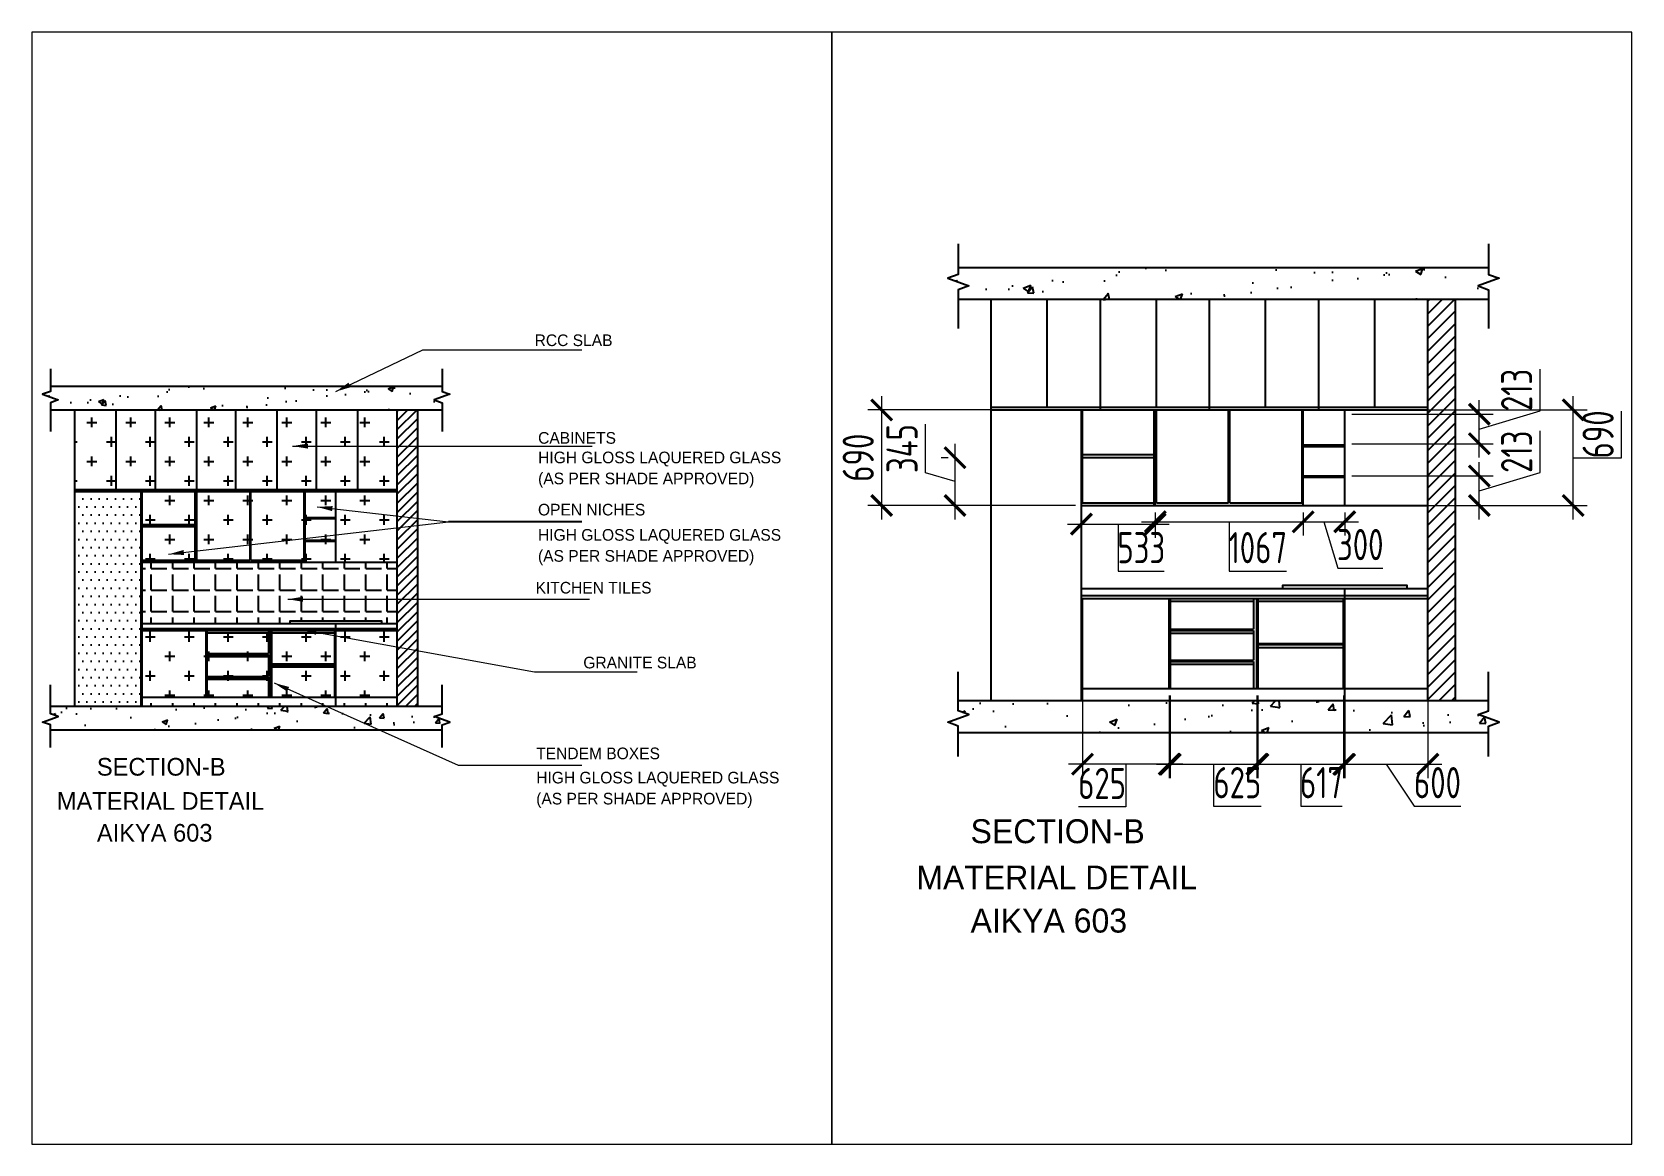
# Paper-space layout 'Layout7' of a CAD drawing. Header units: millimetres. Extents: x 29 to 257, y 20 to 178.
# The model-space entities are those that its viewports show. They can reach past a viewport. Long polylines and large blocks are cut down to what shows.
import ezdxf

# ---------------------------------------------------------------- set-up
doc = ezdxf.new("R2010")
doc.units = ezdxf.units.MM
doc.header["$LTSCALE"] = 10
doc.header["$PDMODE"] = 35
doc.header["$PDSIZE"] = 500
for name, color, linetype in [('07--DIM-1', 1, 'Continuous'), ('A--SPACEREF', 3, 'Continuous'), ('A--TEXT-3', 3, 'Continuous'), ('DIMM-1', 1, 'Continuous')]:
    doc.layers.add(name, color=color, linetype=linetype)
doc.styles.add('ISO', font='isocp2.shx', dxfattribs={"width": 0.8})
doc.dimstyles.new('A-DIM-100', dxfattribs={"dimscale": 100, "dimtxt": 2.25, "dimasz": 1.5, "dimexe": 1, "dimexo": 0.5, "dimgap": 0, "dimtad": 0, "dimdec": 0, "dimzin": 12, "dimdsep": 46, "dimtxsty": 'ISO', "dimblk": 'ARCHTICK', "dimcen": 1, "dimdle": 1, "dimclrd": 8, "dimclre": 8, "dimclrt": 256, "dimadec": 0, "dimazin": 3, "dimtfac": 1, "dimtdec": 0, "dimtmove": 1, "dimatfit": 2, "dimfxl": 1, "dimtvp": 0.75, "dimtolj": 1, "dimtzin": 12, "dimlwd": 18, "dimlwe": 18, "dimarcsym": 0})
pattern_1 = [(0, (-38507.43, -36154.79), (190.5, 190.5), [95.25, -285.75]), (90, (-38459.8, -36202.41), (-190.5, 190.5), [95.25, -285.75])]

# ---------------------------------------------------------------- blocks, each defined once
blk = doc.blocks.new('_ArchTick')
at = {"color": 0, "const_width": 0.15}
blk.add_lwpolyline([(-0.5, -0.5), (0.5, 0.5)], dxfattribs=at)
blk = doc.blocks.new('*D326')
at = {"layer": '07--DIM-1', "color": 8, "lineweight": 18}
for p, q in [((6144, -64727), (6144, -65323)), ((6769, -64727), (6769, -65323)), ((6869, -65223), (6044, -65223)), ((6456, -65223), (6456, -65530)), ((6456, -65530), (6114, -65530))]:
    blk.add_line(p, q, dxfattribs=at)
at = {"layer": 'Defpoints', "color": 0}
for p in [(6144, -64677), (6769, -64677), (6144, -65223)]:
    blk.add_point(p, dxfattribs=at)
at = {"layer": '07--DIM-1', "color": 8, "lineweight": 18, "xscale": 150, "yscale": 150, "zscale": 150, "rotation": 180}
blk.add_blockref('_ArchTick', (6144, -65223), dxfattribs=at)
at = {"layer": '07--DIM-1', "color": 8, "lineweight": 18, "xscale": 150, "yscale": 150, "zscale": 150}
blk.add_blockref('_ArchTick', (6769, -65223), dxfattribs=at)
at = {"layer": '07--DIM-1', "insert": (6285, -65362), "char_height": 225, "attachment_point": 5, "style": 'ISO'}
blk.add_mtext('\\A1;625', dxfattribs=at)
blk = doc.blocks.new('*D327')
at = {"layer": '07--DIM-1', "color": 8, "lineweight": 18}
for p, q in [((6777, -64727), (6777, -65323)), ((7402, -64727), (7402, -65323)), ((6677, -65223), (7502, -65223)), ((7090, -65223), (7090, -65525)), ((7090, -65525), (7432, -65525))]:
    blk.add_line(p, q, dxfattribs=at)
at = {"layer": 'Defpoints', "color": 0}
for p in [(6777, -64677), (7402, -64677), (7402, -65223)]:
    blk.add_point(p, dxfattribs=at)
at = {"layer": '07--DIM-1', "color": 8, "lineweight": 18, "xscale": 150, "yscale": 150, "zscale": 150, "rotation": 180}
blk.add_blockref('_ArchTick', (6777, -65223), dxfattribs=at)
at = {"layer": '07--DIM-1', "color": 8, "lineweight": 18, "xscale": 150, "yscale": 150, "zscale": 150}
blk.add_blockref('_ArchTick', (7402, -65223), dxfattribs=at)
at = {"layer": '07--DIM-1', "insert": (7261, -65356), "char_height": 225, "attachment_point": 5, "style": 'ISO'}
blk.add_mtext('\\A1;625', dxfattribs=at)
blk = doc.blocks.new('*D328')
at = {"layer": '07--DIM-1', "color": 8, "lineweight": 18}
for p, q in [((7410, -64727), (7410, -65323)), ((8028, -64727), (8028, -65323)), ((7310, -65223), (8128, -65223)), ((7719, -65223), (7719, -65525)), ((7719, -65525), (8018, -65525))]:
    blk.add_line(p, q, dxfattribs=at)
at = {"layer": 'Defpoints', "color": 0}
for p in [(7410, -64677), (8028, -64677), (8028, -65223)]:
    blk.add_point(p, dxfattribs=at)
at = {"layer": '07--DIM-1', "color": 8, "lineweight": 18, "xscale": 150, "yscale": 150, "zscale": 150, "rotation": 180}
blk.add_blockref('_ArchTick', (7410, -65223), dxfattribs=at)
at = {"layer": '07--DIM-1', "color": 8, "lineweight": 18, "xscale": 150, "yscale": 150, "zscale": 150}
blk.add_blockref('_ArchTick', (8028, -65223), dxfattribs=at)
at = {"layer": '07--DIM-1', "insert": (7869, -65356), "char_height": 225, "attachment_point": 5, "style": 'ISO'}
blk.add_mtext('\\A1;617', dxfattribs=at)
blk = doc.blocks.new('*D329')
at = {"layer": '07--DIM-1', "color": 8, "lineweight": 18}
for p, q in [((8036, -64727), (8036, -65323)), ((8636, -64727), (8636, -65323)), ((7936, -65223), (8736, -65223)), ((8336, -65223), (8538, -65525)), ((8538, -65525), (8873, -65525))]:
    blk.add_line(p, q, dxfattribs=at)
at = {"layer": 'Defpoints', "color": 0}
for p in [(8036, -64677), (8636, -64677), (8636, -65223)]:
    blk.add_point(p, dxfattribs=at)
at = {"layer": '07--DIM-1', "color": 8, "lineweight": 18, "xscale": 150, "yscale": 150, "zscale": 150, "rotation": 180}
blk.add_blockref('_ArchTick', (8036, -65223), dxfattribs=at)
at = {"layer": '07--DIM-1', "color": 8, "lineweight": 18, "xscale": 150, "yscale": 150, "zscale": 150}
blk.add_blockref('_ArchTick', (8636, -65223), dxfattribs=at)
at = {"layer": '07--DIM-1', "insert": (8705, -65356), "char_height": 225, "attachment_point": 5, "style": 'ISO'}
blk.add_mtext('\\A1;600', dxfattribs=at)
blk = doc.blocks.new('*D330')
at = {"layer": '07--DIM-1', "color": 8, "lineweight": 18}
for p, q in [((4695, -63456), (4695, -62566)), ((6086, -62666), (4595, -62666)), ((6094, -63356), (4595, -63356))]:
    blk.add_line(p, q, dxfattribs=at)
at = {"layer": 'Defpoints', "color": 0}
for p in [(4695, -62666), (6136, -62666), (6144, -63356)]:
    blk.add_point(p, dxfattribs=at)
at = {"layer": '07--DIM-1', "color": 8, "lineweight": 18, "xscale": 150, "yscale": 150, "zscale": 150}
for p, rotation in [((4695, -62666), 90), ((4695, -63356), 270)]:
    blk.add_blockref('_ArchTick', p, dxfattribs=dict(at, rotation=rotation))
at = {"layer": '07--DIM-1', "insert": (4526, -63011), "char_height": 225, "attachment_point": 5, "rotation": 90, "style": 'ISO'}
blk.add_mtext('\\A1;690', dxfattribs=at)
blk = doc.blocks.new('*D331')
at = {"layer": '07--DIM-1', "color": 8, "lineweight": 18}
for p, q in [((5011, -63120), (5011, -62770)), ((5224, -63456), (5224, -62911)), ((5174, -63011), (5124, -63011)), ((5224, -63183), (5011, -63120)), ((6094, -63356), (5124, -63356))]:
    blk.add_line(p, q, dxfattribs=at)
at = {"layer": 'Defpoints', "color": 0}
for p in [(5224, -63011), (5224, -63011), (6144, -63356)]:
    blk.add_point(p, dxfattribs=at)
at = {"layer": '07--DIM-1', "color": 8, "lineweight": 18, "xscale": 150, "yscale": 150, "zscale": 150}
for p, rotation in [((5224, -63011), 90), ((5224, -63356), 270)]:
    blk.add_blockref('_ArchTick', p, dxfattribs=dict(at, rotation=rotation))
at = {"layer": '07--DIM-1', "insert": (4842, -62945), "char_height": 225, "attachment_point": 5, "rotation": 90, "style": 'ISO'}
blk.add_mtext('\\A1;345', dxfattribs=at)
blk = doc.blocks.new('*D332')
at = {"layer": '07--DIM-1', "color": 8, "lineweight": 18}
for p, q in [((9445, -63118), (9445, -62818)), ((8086, -63143), (9107, -63143)), ((9007, -63456), (9007, -63043)), ((9007, -63249), (9445, -63118)), ((8086, -63356), (9107, -63356))]:
    blk.add_line(p, q, dxfattribs=at)
at = {"layer": 'Defpoints', "color": 0}
for p in [(8036, -63143), (9007, -63143), (8036, -63356)]:
    blk.add_point(p, dxfattribs=at)
at = {"layer": '07--DIM-1', "color": 8, "lineweight": 18, "xscale": 150, "yscale": 150, "zscale": 150}
for p, rotation in [((9007, -63143), 90), ((9007, -63356), 270)]:
    blk.add_blockref('_ArchTick', p, dxfattribs=dict(at, rotation=rotation))
at = {"layer": '07--DIM-1', "insert": (9276, -62968), "char_height": 225, "attachment_point": 5, "rotation": 90, "style": 'ISO'}
blk.add_mtext('\\A1;213', dxfattribs=at)
blk = doc.blocks.new('*D333')
at = {"layer": '07--DIM-1', "color": 8, "lineweight": 18}
for p, q in [((9445, -62672), (9445, -62372)), ((9007, -63010), (9007, -62597)), ((9007, -62804), (9445, -62672)), ((8086, -62697), (9107, -62697)), ((8086, -62910), (9107, -62910))]:
    blk.add_line(p, q, dxfattribs=at)
at = {"layer": 'Defpoints', "color": 0}
for p in [(8036, -62697), (9007, -62697), (8036, -62910)]:
    blk.add_point(p, dxfattribs=at)
at = {"layer": '07--DIM-1', "color": 8, "lineweight": 18, "xscale": 150, "yscale": 150, "zscale": 150}
for p, rotation in [((9007, -62697), 90), ((9007, -62910), 270)]:
    blk.add_blockref('_ArchTick', p, dxfattribs=dict(at, rotation=rotation))
at = {"layer": '07--DIM-1', "insert": (9276, -62522), "char_height": 225, "attachment_point": 5, "rotation": 90, "style": 'ISO'}
blk.add_mtext('\\A1;213', dxfattribs=at)
blk = doc.blocks.new('*D334')
at = {"layer": '07--DIM-1', "color": 8, "lineweight": 18}
for p, q in [((9684, -63456), (9684, -62566)), ((7786, -62666), (9784, -62666)), ((10033, -63011), (10033, -62675)), ((9684, -63011), (10033, -63011)), ((7786, -63356), (9784, -63356))]:
    blk.add_line(p, q, dxfattribs=at)
at = {"layer": 'Defpoints', "color": 0}
for p in [(7736, -62666), (9684, -62666), (7736, -63356)]:
    blk.add_point(p, dxfattribs=at)
at = {"layer": '07--DIM-1', "color": 8, "lineweight": 18, "xscale": 150, "yscale": 150, "zscale": 150}
for p, rotation in [((9684, -62666), 90), ((9684, -63356), 270)]:
    blk.add_blockref('_ArchTick', p, dxfattribs=dict(at, rotation=rotation))
at = {"layer": '07--DIM-1', "insert": (9864, -62843), "char_height": 225, "attachment_point": 5, "rotation": 90, "style": 'ISO'}
blk.add_mtext('\\A1;690', dxfattribs=at)
blk = doc.blocks.new('*D335')
at = {"layer": '07--DIM-1', "color": 8, "lineweight": 18}
for p, q in [((6036, -63490), (6769, -63490)), ((6136, -63406), (6136, -63590)), ((6402, -63490), (6402, -63829)), ((6669, -63406), (6669, -63590)), ((6402, -63829), (6734, -63829))]:
    blk.add_line(p, q, dxfattribs=at)
at = {"layer": 'Defpoints', "color": 0}
for p in [(6136, -63356), (6669, -63356), (6669, -63490)]:
    blk.add_point(p, dxfattribs=at)
at = {"layer": '07--DIM-1', "color": 8, "lineweight": 18, "xscale": 150, "yscale": 150, "zscale": 150, "rotation": 180}
blk.add_blockref('_ArchTick', (6136, -63490), dxfattribs=at)
at = {"layer": '07--DIM-1', "color": 8, "lineweight": 18, "xscale": 150, "yscale": 150, "zscale": 150}
blk.add_blockref('_ArchTick', (6669, -63490), dxfattribs=at)
at = {"layer": '07--DIM-1', "insert": (6568, -63660), "char_height": 225, "attachment_point": 5, "style": 'ISO'}
blk.add_mtext('\\A1;533', dxfattribs=at)
blk = doc.blocks.new('*D336')
at = {"layer": '07--DIM-1', "color": 8, "lineweight": 18}
for p, q in [((6569, -63473), (7836, -63473)), ((6669, -63406), (6669, -63573)), ((7202, -63473), (7202, -63829)), ((7736, -63406), (7736, -63573)), ((7202, -63829), (7616, -63829))]:
    blk.add_line(p, q, dxfattribs=at)
at = {"layer": 'Defpoints', "color": 0}
for p in [(6669, -63356), (7736, -63356), (7736, -63473)]:
    blk.add_point(p, dxfattribs=at)
at = {"layer": '07--DIM-1', "color": 8, "lineweight": 18, "xscale": 150, "yscale": 150, "zscale": 150, "rotation": 180}
blk.add_blockref('_ArchTick', (6669, -63473), dxfattribs=at)
at = {"layer": '07--DIM-1', "color": 8, "lineweight": 18, "xscale": 150, "yscale": 150, "zscale": 150}
blk.add_blockref('_ArchTick', (7736, -63473), dxfattribs=at)
at = {"layer": '07--DIM-1', "insert": (7409, -63660), "char_height": 225, "attachment_point": 5, "style": 'ISO'}
blk.add_mtext('\\A1;1067', dxfattribs=at)
blk = doc.blocks.new('*D337')
at = {"layer": '07--DIM-1', "color": 8, "lineweight": 18}
for p, q in [((7636, -63473), (8136, -63473)), ((7736, -63406), (7736, -63573)), ((7886, -63473), (7986, -63807)), ((8036, -63406), (8036, -63573)), ((7986, -63807), (8310, -63807))]:
    blk.add_line(p, q, dxfattribs=at)
at = {"layer": 'Defpoints', "color": 0}
for p in [(7736, -63356), (8036, -63356), (8036, -63473)]:
    blk.add_point(p, dxfattribs=at)
at = {"layer": '07--DIM-1', "color": 8, "lineweight": 18, "xscale": 150, "yscale": 150, "zscale": 150, "rotation": 180}
blk.add_blockref('_ArchTick', (7736, -63473), dxfattribs=at)
at = {"layer": '07--DIM-1', "color": 8, "lineweight": 18, "xscale": 150, "yscale": 150, "zscale": 150}
blk.add_blockref('_ArchTick', (8036, -63473), dxfattribs=at)
at = {"layer": '07--DIM-1', "insert": (8148, -63638), "char_height": 225, "attachment_point": 5, "style": 'ISO'}
blk.add_mtext('\\A1;300', dxfattribs=at)

msp = doc.modelspace()

# ---------------------------------------------------------------- hatches: boundary and pattern name
h = msp.add_hatch()
h.set_pattern_fill('AR-CONC', color=256, scale=3, style=0)
h.set_pattern_definition([(50, (-38507.43, -36154.8), (546.554, -47.8173), [57.15, -628.65]), (355, (-38507.4, -36154.8), (-105.7285, 573.17), [45.72, -502.92]), (100.451, (-38461.9, -36158.77), (440.8275, 525.35), [48.57, -534.27]), (46.1842, (-38507.4, -36002.4), (813.237, -126.127), [85.725, -942.975]), (96.6356, (-38439.66, -36012.9), (712.213, 742.277), [72.855, -801.405]), (351.184, (-38507.4, -36002.4), (712.214, 742.275), [68.58, -754.38]), (21, (-38431.23, -36040.5), (454.8446, -306.7966), [57.15, -628.65]), (326, (-38431.2, -36040.5), (185.406, 552.564), [45.72, -502.92]), (71.4514, (-38393.3, -36066.05), (640.2495, 245.7686), [48.57, -534.27]), (37.5, (-38507.43, -36154.79), (9.2658, 253.6651), [0, -496.824, 0, -510.54, 0, -504.825]), (7.5, (-38507.43, -36154.79), (200.459, 300.5417), [0, -291.084, 0, -485.394, 0, -192.405]), (327.5, (-38677.35, -36154.79), (406.7718, -17.1862), [0, -190.5, 0, -594.36, 0, -788.67]), (317.5, (-38753.55, -36154.8), (444.3875, 76.2795), [0, -247.65, 0, -394.716, 0, -560.07])])
h.paths.add_polyline_path([(-3605.5, -58703.4), (-3605.5, -58632.2), (-3681.4, -58604.6), (-3529.7, -58549.4), (-3605.5, -58521.8), (-3605.5, -58474.8), (-7431.8, -58474.8), (-7431.8, -58521.8), (-7507.6, -58549.4), (-7356, -58604.6), (-7431.8, -58632.2), (-7431.8, -58703.4)])
h.paths.add_polyline_path([(-3605.5, -61830.6), (-3605.5, -61781), (-3529.7, -61753.4), (-3681.4, -61698.2), (-3605.5, -61670.6), (-3605.5, -61599.4), (-7431.8, -61599.4), (-7431.8, -61670.6), (-7356, -61698.2), (-7507.6, -61753.4), (-7431.8, -61781), (-7431.8, -61830.6)])
h = msp.add_hatch()
h.set_pattern_fill('CROSS', color=256, scale=30, style=0)
h.set_pattern_definition(pattern_1)
h.paths.add_polyline_path([(-6790, -58703.4), (-7193.7, -58703.4), (-7193.7, -59479.4), (-6790, -59479.4)])
h.paths.add_polyline_path([(-6406.2, -58703.4), (-6790, -58703.4), (-6790, -59479.4), (-6406.2, -59479.4)])
h.paths.add_polyline_path([(-6406.2, -59479.4), (-6002.5, -59479.4), (-6002.5, -58703.4), (-6406.2, -58703.4)])
h.paths.add_polyline_path([(-5618.7, -58703.4), (-6002.5, -58703.4), (-6002.5, -59479.4), (-5618.7, -59479.4)])
h.paths.add_polyline_path([(-5215, -58703.4), (-5618.7, -58703.4), (-5618.7, -59479.4), (-5215, -59479.4)])
h.paths.add_polyline_path([(-4831.2, -58703.4), (-5215, -58703.4), (-5215, -59479.4), (-4831.2, -59479.4)])
h.paths.add_polyline_path([(-4831.2, -59479.4), (-4427.5, -59479.4), (-4427.5, -58703.4), (-4831.2, -58703.4)])
h.paths.add_polyline_path([(-4427.5, -59479.4), (-4043.7, -59479.4), (-4043.7, -58703.4), (-4427.5, -58703.4)])
h = msp.add_hatch()
h.set_pattern_fill('ANSI31', color=256, scale=20, style=0)
h.set_pattern_definition([(45, (-38507.43, -36154.785), (-44.90128, 44.90128), [])])
h.paths.add_polyline_path([(-4043.7, -61599.4), (-3843.7, -61599.4), (-3843.7, -58703.4), (-4043.7, -58703.4)])
h = msp.add_hatch()
h.set_pattern_fill('DOTS', color=256, scale=50, style=0)
h.set_pattern_definition([(0, (-38507.43, -36154.785), (39.6875, 79.375), [0, -79.375])])
h.paths.add_polyline_path([(-6543.7, -59499.4), (-7193.7, -59499.4), (-7193.7, -61599.4), (-6543.7, -61599.4)])
h = msp.add_hatch()
h.set_pattern_fill('CROSS', color=256, scale=30, style=0)
h.set_pattern_definition(pattern_1)
h.paths.add_polyline_path([(-6535.7, -61510.5), (-5910.3, -61510.5), (-5910.3, -60859.4), (-6535.7, -60859.4)])
h.paths.add_polyline_path([(-5302.3, -61306), (-5302.3, -61110.7), (-5902.3, -61110.7), (-5902.3, -61306)])
h.paths.add_polyline_path([(-5902.3, -60879.4), (-5902.3, -61082.7), (-5302.3, -61082.7), (-5302.3, -60879.4)])
h.paths.add_polyline_path([(-5302.3, -61510.5), (-5302.3, -61334), (-5902.3, -61334), (-5902.3, -61510.5)])
h.paths.add_polyline_path([(-4651.7, -61510.5), (-4651.7, -61212.9), (-5269, -61212.9), (-5269, -61510.5)])
h.paths.add_polyline_path([(-4651.7, -61184.9), (-4651.7, -60879.4), (-5269, -60879.4), (-5269, -61184.9)])
h.paths.add_polyline_path([(-4043.7, -61510.5), (-4043.7, -60859.4), (-4643.7, -60859.4), (-4643.7, -61510.5)])
h.paths.add_polyline_path([(-4643.7, -59499.4), (-4643.7, -60189.4), (-4043.7, -60189.4), (-4043.7, -59499.4)])
h.paths.add_polyline_path([(-4943.7, -59499.4), (-4943.7, -59752.7), (-4643.7, -59752.7), (-4643.7, -59499.4)])
h.paths.add_polyline_path([(-4643.7, -59976), (-4643.7, -59762.7), (-4943.7, -59762.7), (-4943.7, -59976)])
h.paths.add_polyline_path([(-4943.7, -59986), (-4943.7, -60189.4), (-4643.7, -60189.4), (-4643.7, -59986)])
h.paths.add_polyline_path([(-5473, -60169.4), (-4951.7, -60169.4), (-4951.7, -59499.4), (-5473, -59499.4)])
h.paths.add_polyline_path([(-6002.3, -60169.4), (-5481, -60169.4), (-5481, -59499.4), (-6002.3, -59499.4)])
h.paths.add_polyline_path([(-6535.7, -59499.4), (-6535.7, -59824.4), (-6018.3, -59824.4), (-6018.3, -59499.4)])
h.paths.add_polyline_path([(-6018.3, -60169.4), (-6018.3, -59844.4), (-6535.7, -59844.4), (-6535.7, -60169.4)])
h = msp.add_hatch()
h.set_pattern_fill('ANGLE', color=256, scale=30, style=0)
h.set_pattern_definition([(0, (-38507.43, -36154.79), (0, 209.55), [152.4, -57.15]), (90, (-38507.43, -36154.79), (-209.55, 1e-14), [152.4, -57.15])])
h.paths.add_polyline_path([(-6535.7, -60189.4), (-6535.7, -60789.4), (-5093.7, -60789.4), (-5093.7, -60766.2), (-4193.7, -60766.2), (-4193.7, -60789.4), (-4043.7, -60789.4), (-4043.7, -60189.4)])
h.paths.add_polyline_path([(-4643.7, -61599.4), (-4643.7, -61510.5), (-6535.7, -61510.5), (-6535.7, -61599.4)])
h.paths.add_polyline_path([(-4643.7, -61510.5), (-4643.7, -61599.4), (-4043.7, -61599.4), (-4043.7, -61510.5)])
h = msp.add_hatch()
h.set_pattern_fill('AR-CONC', color=256, scale=3, style=0)
h.set_pattern_definition([(50, (-25827.94, -39321.35), (546.554, -47.8173), [57.15, -628.65]), (355, (-25827.94, -39321.35), (-105.7285, 573.17), [45.72, -502.92]), (100.451, (-25782.4, -39325.34), (440.8275, 525.35), [48.57, -534.27]), (46.1842, (-25827.94, -39168.95), (813.237, -126.127), [85.725, -942.975]), (96.6356, (-25760.2, -39179.5), (712.213, 742.277), [72.855, -801.405]), (351.184, (-25827.9, -39168.95), (712.214, 742.275), [68.58, -754.38]), (21, (-25751.74, -39207.05), (454.8446, -306.7966), [57.15, -628.65]), (326, (-25751.74, -39207.05), (185.406, 552.564), [45.72, -502.92]), (71.4514, (-25713.84, -39232.6), (640.2495, 245.7686), [48.57, -534.27]), (37.5, (-25827.94, -39321.35), (9.2658, 253.6651), [0, -496.824, 0, -510.54, 0, -504.825]), (7.5, (-25827.94, -39321.35), (200.459, 300.5417), [0, -291.084, 0, -485.394, 0, -192.405]), (327.5, (-25997.87, -39321.35), (406.7718, -17.1862), [0, -190.5, 0, -594.36, 0, -788.67]), (317.5, (-26074.07, -39321.35), (444.3875, 76.2795), [0, -247.65, 0, -394.716, 0, -560.07])])
h.paths.add_polyline_path([(9073.9, -61869.9), (9073.9, -61798.7), (8998.1, -61771.1), (9149.8, -61715.9), (9073.9, -61688.3), (9073.9, -61641.3), (5247.7, -61641.3), (5247.7, -61688.3), (5171.9, -61715.9), (5323.5, -61771.1), (5247.7, -61798.7), (5247.7, -61869.9)])
h.paths.add_polyline_path([(9073.9, -64997.1), (9073.9, -64947.5), (9149.8, -64919.9), (8998.1, -64864.7), (9073.9, -64837.1), (9073.9, -64765.9), (5247.7, -64765.9), (5247.7, -64837.1), (5323.5, -64864.7), (5171.9, -64919.9), (5247.7, -64947.5), (5247.7, -64997.1)])
h = msp.add_hatch()
h.set_pattern_fill('ANSI31', color=256, scale=20, style=0)
h.set_pattern_definition([(45, (-25827.94, -39321.35), (-44.90128, 44.90128), [])])
h.paths.add_polyline_path([(8635.8, -64765.9), (8835.8, -64765.9), (8835.8, -61869.9), (8635.8, -61869.9)])

# ---------------------------------------------------------------- linework, layer by layer
for p, q in [((-3605.5, -58474.8, 0), (-7431.8, -58474.8, 0)), ((-3605.5, -58703.4, 0), (-7431.8, -58703.4, 0)), ((-7193.7, -61599.4, 0), (-7193.7, -58703.4, 0)), ((-6790, -59479.4, 0), (-6790, -58703.4, 0)), ((-6406.2, -59499.4, 0), (-6406.2, -58703.4, 0)), ((-6002.5, -59479.4, 0), (-6002.5, -58703.4, 0)), ((-5618.7, -59499.4, 0), (-5618.7, -58703.4, 0)), ((-5215, -59479.4, 0), (-5215, -58703.4, 0)), ((-4831.2, -59499.4, 0), (-4831.2, -58703.4, 0)), ((-4427.5, -59479.4, 0), (-4427.5, -58703.4, 0)), ((-4043.7, -61599.4, 0), (-4043.7, -58703.4, 0)), ((-3843.7, -61599.4, 0), (-3843.7, -58703.4, 0)), ((-7193.7, -59479.4, 0), (-4043.7, -59479.4, 0)), ((-7193.7, -59499.4, 0), (-4043.7, -59499.4, 0)), ((-6543.7, -61599.4, 0), (-6543.7, -59499.4, 0)), ((-6535.7, -61599.4, 0), (-6535.7, -59499.4, 0)), ((-6018.3, -60189.4, 0), (-6018.3, -59499.4, 0)), ((-6010.3, -60189.4, 0), (-6010.3, -59499.4, 0)), ((-6002.3, -60169.4, 0), (-6002.3, -59499.4, 0)), ((-5481, -60169.4, 0), (-5481, -59499.4, 0)), ((-5473, -60169.4, 0), (-5473, -59499.4, 0)), ((-4951.7, -60169.4, 0), (-4951.7, -59499.4, 0)), ((-4943.7, -60189.4, 0), (-4943.7, -59499.4, 0)), ((-4643.7, -60189.4, 0), (-4643.7, -59499.4, 0)), ((-4943.7, -59752.7, 0), (-4643.7, -59752.7, 0)), ((-4943.7, -59762.7, 0), (-4643.7, -59762.7, 0)), ((-2238.7, -59794.5), (-3543.2, -59794.5)), ((-6018.3, -59824.4, 0), (-6535.7, -59824.4, 0)), ((-6018.3, -59844.4, 0), (-6535.7, -59844.4, 0)), ((-4943.7, -59976, 0), (-4643.7, -59976, 0)), ((-4943.7, -59986, 0), (-4643.7, -59986, 0)), ((-6543.7, -60169.4, 0), (-6018.3, -60169.4, 0)), ((-6543.7, -60189.4, 0), (-4043.7, -60189.4, 0)), ((-6543.7, -60189.4, 0), (-4943.7, -60189.4, 0)), ((-6535.7, -60169.4, 0), (-6018.3, -60169.4, 0)), ((-6002.3, -60169.4, 0), (-5481, -60169.4, 0)), ((-5473, -60169.4, 0), (-4951.7, -60169.4, 0)), ((-6543.7, -60789.4, 0), (-4043.7, -60789.4, 0)), ((-4643.7, -61599.4, 0), (-4643.7, -60789.4, 0)), ((-6543.7, -60839.4, 0), (-4043.7, -60839.4, 0)), ((-6543.7, -60859.4, 0), (-4043.7, -60859.4, 0)), ((-5910.3, -61510.5, 0), (-5910.3, -60859.4, 0)), ((-5902.3, -60859.4, 0), (-5902.3, -61082.7, 0)), ((-5902.3, -60879.4, 0), (-5302.3, -60879.4, 0)), ((-5302.3, -60859.4, 0), (-5302.3, -61082.7, 0)), ((-5277, -61510.5, 0), (-5277, -60859.4, 0)), ((-5269, -61510.5, 0), (-5269, -60859.4, 0)), ((-5269, -60879.4, 0), (-4651.7, -60879.4, 0)), ((-4651.7, -61510.5, 0), (-4651.7, -60859.4, 0)), ((-5902.3, -61082.7, 0), (-5302.3, -61082.7, 0)), ((-5902.3, -61090.7, 0), (-5902.3, -61306, 0)), ((-5902.3, -61090.7, 0), (-5302.3, -61090.7, 0)), ((-5902.3, -61110.7, 0), (-5302.3, -61110.7, 0)), ((-5302.3, -61090.7, 0), (-5302.3, -61306, 0)), ((-5269, -61184.9, 0), (-4651.7, -61184.9, 0)), ((-5269, -61192.9, 0), (-4651.7, -61192.9, 0)), ((-5269, -61212.9, 0), (-4651.7, -61212.9, 0)), ((-5902.3, -61306, 0), (-5302.3, -61306, 0)), ((-5902.3, -61314, 0), (-5302.3, -61314, 0)), ((-5902.3, -61314, 0), (-5902.3, -61510.5, 0)), ((-5902.3, -61334, 0), (-5302.3, -61334, 0)), ((-5302.3, -61314, 0), (-5302.3, -61510.5, 0)), ((-6543.7, -61510.5, 0), (-4043.7, -61510.5, 0)), ((-6543.7, -61510.5, 0), (-4643.7, -61510.5, 0)), ((-3605.5, -61599.4, 0), (-7431.8, -61599.4, 0)), ((9073.9, -61641.3), (5247.7, -61641.3)), ((-3605.5, -61830.6, 0), (-7431.8, -61830.6, 0)), ((9073.9, -61869.9), (5247.7, -61869.9)), ((5485.8, -64765.9), (5485.8, -61869.9)), ((5889.5, -62645.9), (5889.5, -61869.9)), ((6273.3, -62665.9), (6273.3, -61869.9)), ((6677, -62645.9), (6677, -61869.9)), ((7060.8, -62665.9), (7060.8, -61869.9)), ((7464.5, -62645.9), (7464.5, -61869.9)), ((7848.3, -62665.9), (7848.3, -61869.9)), ((8252, -62645.9), (8252, -61869.9)), ((8635.8, -64765.9), (8635.8, -61869.9)), ((8835.8, -64765.9), (8835.8, -61869.9)), ((5485.8, -62645.9), (8635.8, -62645.9)), ((5485.8, -62665.9), (8635.8, -62665.9)), ((6135.8, -64765.9), (6135.8, -62665.9)), ((6143.8, -63335.9), (6143.8, -62665.9)), ((6661.1, -63355.9), (6661.1, -62665.9)), ((6669.1, -63355.9), (6669.1, -62665.9)), ((6677.1, -63335.9), (6677.1, -62665.9)), ((7198.5, -63335.9), (7198.5, -62665.9)), ((7206.5, -63335.9), (7206.5, -62665.9)), ((7727.8, -63335.9), (7727.8, -62665.9)), ((7735.8, -63355.9), (7735.8, -62665.9)), ((8035.8, -63355.9), (8035.8, -62665.9)), ((6661.1, -62990.9), (6143.8, -62990.9)), ((6661.1, -63010.9), (6143.8, -63010.9)), ((7735.8, -62919.3), (8035.8, -62919.3)), ((7735.8, -62929.3), (8035.8, -62929.3)), ((7735.8, -63142.6), (8035.8, -63142.6)), ((7735.8, -63152.6), (8035.8, -63152.6)), ((6135.8, -63355.9), (8635.8, -63355.9)), ((6135.8, -63355.9), (7735.8, -63355.9)), ((6143.8, -63335.9), (6661.1, -63335.9)), ((6143.8, -63335.9), (6661.1, -63335.9)), ((6677.1, -63335.9), (7198.5, -63335.9)), ((7206.5, -63335.9), (7727.8, -63335.9)), ((6135.8, -63955.9), (8635.8, -63955.9)), ((6135.8, -64005.9), (8635.8, -64005.9)), ((6143.8, -64765.9), (6143.8, -64025.9)), ((6143.8, -64025.9), (8635.8, -64025.9)), ((6769.1, -64677), (6769.1, -64025.9)), ((6777.1, -64025.9), (6777.1, -64249.3)), ((6777.1, -64045.9), (7377.1, -64045.9)), ((7377.1, -64025.9), (7377.1, -64249.3)), ((7402.5, -64677), (7402.5, -64025.9)), ((7410.5, -64677), (7410.5, -64025.9)), ((7410.5, -64045.9), (8027.8, -64045.9)), ((8027.8, -64677), (8027.8, -64025.9)), ((8035.8, -64765.9), (8035.8, -63955.9)), ((6777.1, -64249.3), (7377.1, -64249.3)), ((6777.1, -64257.3), (6777.1, -64472.6)), ((6777.1, -64257.3), (7377.1, -64257.3)), ((6777.1, -64277.3), (7377.1, -64277.3)), ((7377.1, -64257.3), (7377.1, -64472.6)), ((7410.5, -64351.5), (8027.8, -64351.5)), ((7410.5, -64359.5), (8027.8, -64359.5)), ((7410.5, -64379.5), (8027.8, -64379.5)), ((6777.1, -64472.6), (7377.1, -64472.6)), ((6777.1, -64480.6), (7377.1, -64480.6)), ((6777.1, -64480.6), (6777.1, -64677)), ((6777.1, -64500.6), (7377.1, -64500.6)), ((7377.1, -64480.6), (7377.1, -64677)), ((6135.8, -64677), (8635.8, -64677)), ((6135.8, -64677), (8035.8, -64677)), ((9073.9, -64765.9), (5247.7, -64765.9)), ((9073.9, -64997.1), (5247.7, -64997.1))]:
    msp.add_line(p, q)
at = {"linetype": 'Continuous', "elevation": 0}
for points in [[(-7431.8, -58301), (-7431.8, -58521.8), (-7507.6, -58549.4), (-7356, -58604.6), (-7431.8, -58632.2), (-7431.8, -58912.8)], [(-3605.5, -58301), (-3605.5, -58521.8), (-3529.7, -58549.4), (-3681.4, -58604.6), (-3605.5, -58632.2), (-3605.5, -58912.8)], [(-7431.8, -62001.7), (-7431.8, -61781), (-7507.6, -61753.4), (-7356, -61698.2), (-7431.8, -61670.6), (-7431.8, -61389.9)], [(-3605.5, -62001.7), (-3605.5, -61781), (-3529.7, -61753.4), (-3681.4, -61698.2), (-3605.5, -61670.6), (-3605.5, -61389.9)]]:
    msp.add_lwpolyline(points, dxfattribs=at)
at = {"elevation": 0}
msp.add_lwpolyline([(-5093.7, -60789.4), (-4193.7, -60789.4), (-4193.7, -60766.2), (-5093.7, -60766.2)], close=True, dxfattribs=at)
at = {"linetype": 'Continuous'}
for points in [[(5247.7, -61467.6), (5247.7, -61688.3), (5171.9, -61715.9), (5323.5, -61771.1), (5247.7, -61798.7), (5247.7, -62079.4)], [(9073.9, -61467.6), (9073.9, -61688.3), (9149.8, -61715.9), (8998.1, -61771.1), (9073.9, -61798.7), (9073.9, -62079.4)], [(5247.7, -65168.3), (5247.7, -64947.5), (5171.9, -64919.9), (5323.5, -64864.7), (5247.7, -64837.1), (5247.7, -64556.5)], [(9073.9, -65168.3), (9073.9, -64947.5), (9149.8, -64919.9), (8998.1, -64864.7), (9073.9, -64837.1), (9073.9, -64556.5)]]:
    msp.add_lwpolyline(points, dxfattribs=at)
msp.add_lwpolyline([(7585.8, -63955.9), (8485.8, -63955.9), (8485.8, -63932.8), (7585.8, -63932.8)], close=True)

# ---------------------------------------------------------------- texts
at = {"layer": 'A--SPACEREF'}
for s, height, p in [('RCC SLAB', 113.76, (-2701.1, -58078.7)), ('CABINETS', 113.76, (-2667, -59032.8)), ('HIGH GLOSS LAQUERED GLASS', 113.758, (-2667, -59223.8)), ('(AS PER SHADE APPROVED)', 113.758, (-2667, -59429.1)), ('OPEN NICHES', 113.758, (-2668.3, -59733.8)), ('HIGH GLOSS LAQUERED GLASS', 113.758, (-2668.3, -59980.3)), ('(AS PER SHADE APPROVED)', 113.758, (-2668.3, -60185.6)), ('KITCHEN TILES', 113.758, (-2691.4, -60496.4)), ('GRANITE SLAB', 113.758, (-2225.5, -61228.2)), ('TENDEM BOXES', 113.758, (-2685.5, -62115.5)), ('HIGH GLOSS LAQUERED GLASS', 113.758, (-2685.5, -62352.1)), ('(AS PER SHADE APPROVED)', 113.758, (-2685.5, -62557.4))]:
    msp.add_text(s, height=height, dxfattribs=at).set_placement(p)
at = {"layer": 'A--TEXT-3'}
for s, height, p in [('SECTION-B', 172.62, (-6977.6, -62275.8, 0)), ('MATERIAL DETAIL', 172.617, (-7369, -62609.7, 0)), ('AIKYA 603', 172.62, (-6977.6, -62920.8, 0))]:
    msp.add_text(s, height=height, dxfattribs=at).set_placement(p)
at = {"layer": 'DIMM-1'}
for s, height, p in [('SECTION-B', 172.62, (5336.4, -65792.7)), ('MATERIAL DETAIL', 172.617, (4945, -66126.6)), ('AIKYA 603', 172.62, (5336.4, -66437.7))]:
    msp.add_text(s, height=height, dxfattribs=at).set_placement(p)

# ---------------------------------------------------------------- dimensions: what is measured, and where the dimension line sits
at = {"layer": '07--DIM-1'}
for base, p1, p2, picture, middle in [((9007.4, -62696.9), (8035.8, -62910.3), (8035.8, -62696.9), '*D333', (9276.2, -62672.3)), ((4695, -62665.9), (6143.8, -63355.9), (6135.8, -62665.9), '*D330', (4526.3, -63010.9)), ((5223.6, -63010.9), (6143.8, -63355.9), (5223.6, -63010.9), '*D331', (4842.3, -63119.7)), ((9007.4, -63142.6), (8035.8, -63355.9), (8035.8, -63142.6), '*D332', (9276.2, -63118))]:
    dim = msp.add_linear_dim(base=base, p1=p1, p2=p2, angle=90, dimstyle='A-DIM-100', dxfattribs=at)
    dim.commit()
    dim.dimension.update_dxf_attribs({"geometry": picture, "text_midpoint": middle})
dim = msp.add_linear_dim(base=(9684.4, -62665.9), p1=(7735.8, -63355.9), p2=(7735.8, -62665.9), angle=90, dimstyle='A-DIM-100', dxfattribs=at)
dim.commit()
dim.dimension.update_dxf_attribs({"geometry": '*D334', "text_midpoint": (10033, -63010.9), "dimtype": 160})
for base, p1, p2, picture, middle in [((6669.1, -63489.8), (6135.8, -63355.9), (6669.1, -63355.9), '*D335', (6402.5, -63829.2)), ((7735.8, -63472.9), (6669.1, -63355.9), (7735.8, -63355.9), '*D336', (7202.5, -63829.2)), ((8035.8, -63472.9), (7735.8, -63355.9), (8035.8, -63355.9), '*D337', (7986, -63806.9)), ((6143.8, -65223.4), (6769.1, -64677), (6143.8, -64677), '*D326', (6456.5, -65530.3)), ((7402.5, -65223.4), (6777.1, -64677), (7402.5, -64677), '*D327', (7089.8, -65524.8)), ((8027.8, -65223.4), (7410.5, -64677), (8027.8, -64677), '*D328', (7719.1, -65524.8)), ((8635.8, -65223.4), (8035.8, -64677), (8635.8, -64677), '*D329', (8538, -65524.8))]:
    dim = msp.add_linear_dim(base=base, p1=p1, p2=p2, dimstyle='A-DIM-100', dxfattribs=at)
    dim.commit()
    dim.dimension.update_dxf_attribs({"geometry": picture, "text_midpoint": middle, "dimtype": 160})

# ---------------------------------------------------------------- leaders
for points, override in [([(-4644.1, -58523.1), (-3793.4, -58116.8), (-2238.7, -58116.8)], {"dimgap": 0, "dimtad": 0, "dimfxl": 0.18}), ([(-5066.4, -59055.8), (-2139.3, -59055.8)], {"dimgap": 0, "dimtad": 0, "dimfxl": 0.18}), ([(-4826.3, -59649.9), (-3543.2, -59794.5)], {"dimfxl": 0.18}), ([(-6277, -60112.8), (-3543.2, -59794.5)], {"dimfxl": 0.18}), ([(-5113.3, -60552.5), (-2163.7, -60552.5)], {"dimgap": 0, "dimtad": 0, "dimfxl": 0.18}), ([(-4981.8, -60849), (-2701.1, -61262.2), (-1697.8, -61262.2)], {"dimgap": 0, "dimtad": 0, "dimfxl": 0.18}), ([(-5246, -61370.7), (-3447.3, -62174), (-2238.7, -62174)], {"dimfxl": 0.18})]:
    msp.add_leader(points, dimstyle='A-DIM-100', override=override)

psp = doc.layouts.new('Layout7')

# ---------------------------------------------------------------- viewports
at = {"layer": '0'}
psp.add_viewport(center=(85.55, 99.11), size=(114.07, 158.581), view_center_point=(-13152.5, -75650.06), view_height=9042.335, dxfattribs=at)
for center, view_center_point, view_height, status in [((85.55, 99.11), (-3704.01, -60442.7), 10865.603, 4), ((199.62, 99.11), (21834.83, -75491.27), 9414.329, 3), ((199.62, 99.11), (7222.31, -63951.37), 8024.282, 5)]:
    psp.add_viewport(center=center, size=(114.07, 158.581), view_center_point=view_center_point, view_height=view_height, status=status, dxfattribs=at)

doc.saveas('drawing.dxf')
